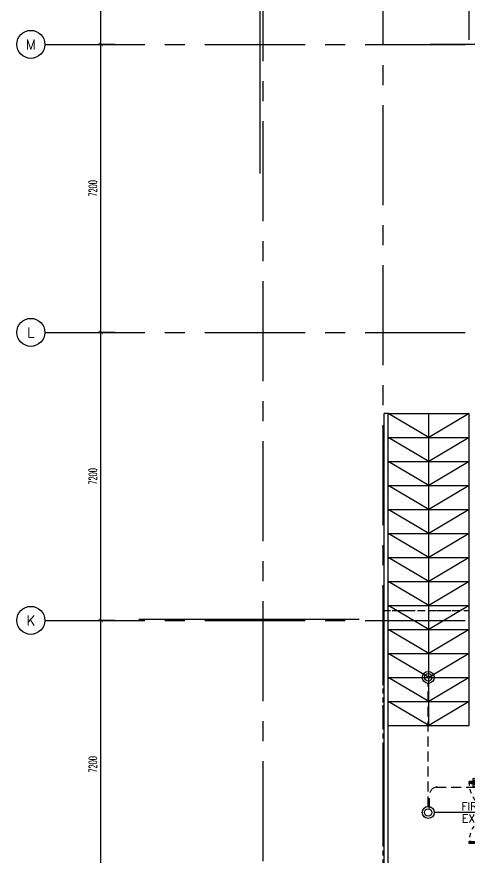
# Model space of a CAD drawing. Extents: x -10 to 91, y -4 to 87.
# Drawn here: x 1.99 to 13.29, y 52.99 to 73.99 of the extents above; entities that cross this region are included whole.
import ezdxf
from ezdxf.enums import TextEntityAlignment as Align

# ---------------------------------------------------------------- set-up
doc = ezdxf.new("R2010")
doc.units = 0
doc.header["$MEASUREMENT"] = 0
doc.header["$PDMODE"] = 3
doc.header["$PDSIZE"] = 0.1
for name, pattern in [('CENTERX2', [4, 2.5, -0.5, 0.5, -0.5]), ('HIDDEN', [0.375, 0.25, -0.125]), ('HIDDEN2', [0.1875, 0.125, -0.0625])]:
    doc.linetypes.add(name, pattern=pattern)
doc.layers.get('0').update_dxf_attribs({"linetype": 'CONTINUOUS'})
doc.layers.get('DEFPOINTS').update_dxf_attribs({"linetype": 'CONTINUOUS'})
for name, color, linetype in [('AX', 11, 'CONTINUOUS'), ('AX-CR', 11, 'CONTINUOUS'), ('AX-DIM', 11, 'CONTINUOUS'), ('AX-TXT', 4, 'CONTINUOUS'), ('AXES', 11, 'CENTERX2'), ('CANOPY-LN', 11, 'CONTINUOUS'), ('CAR-L', 11, 'CONTINUOUS'), ('DOOR', 11, 'CONTINUOUS'), ('E-HLINE', 2, 'HIDDEN'), ('E-LITE', 4, 'CONTINUOUS'), ('E-SWITCH', 4, 'CONTINUOUS'), ('Handrail', 11, 'CONTINUOUS'), ('Ramb', 11, 'CONTINUOUS'), ('RM-NAME', 11, 'CONTINUOUS'), ('WALL', 11, 'CONTINUOUS')]:
    doc.layers.add(name, color=color, linetype=linetype)
doc.styles.add('ROMANS', font='ROMANS.shx', dxfattribs={"width": 0.6})
doc.dimstyles.new('STANDARD in', dxfattribs={"dimtxt": 0.2, "dimasz": 0.1, "dimexe": 0.07, "dimexo": 0.05, "dimgap": 0.1, "dimtad": 1, "dimdec": 0, "dimlfac": 1000, "dimzin": 0, "dimdsep": 46, "dimtxsty": 'ROMANS', "dimblk": 'ARCHTICK', "dimcen": 0.05, "dimdle": 0.05, "dimclrd": 7, "dimclre": 7, "dimclrt": 2, "dimadec": 0, "dimazin": 0, "dimtfac": 1, "dimtdec": 0, "dimtmove": 2, "dimatfit": 3, "dimldrblk": 'ARCHTICK', "dimfxl": 0, "dimtolj": 1, "dimtzin": 0, "dimarcsym": 0})

# ---------------------------------------------------------------- blocks, each defined once
blk = doc.blocks.new('_ARCHTICK')
at = {"color": 0, "linetype": 'ByBlock', "const_width": 0.15}
blk.add_lwpolyline([(-0.5, -0.5), (0.5, 0.5)], dxfattribs=at)
blk = doc.blocks.new('*D134')
at = {"layer": 'AX-DIM', "color": 7, "lineweight": -2}
for p, q in [((13.244, 85.548), (88.66, 85.548)), ((13.294, 73.42), (13.294, 85.618)), ((88.61, 84.178), (88.61, 85.618))]:
    blk.add_line(p, q, dxfattribs=at)
at = {"layer": 'DEFPOINTS', "color": 0}
for p in [(88.61, 85.548), (88.61, 84.128), (13.294, 73.37)]:
    blk.add_point(p, dxfattribs=at)
at = {"layer": 'AX-DIM', "color": 7, "lineweight": -2, "xscale": 0.1, "yscale": 0.1, "zscale": 0.1, "rotation": 180}
blk.add_blockref('_ARCHTICK', (13.294, 85.548), dxfattribs=at)
at = {"layer": 'AX-DIM', "color": 7, "lineweight": -2, "xscale": 0.1, "yscale": 0.1, "zscale": 0.1}
blk.add_blockref('_ARCHTICK', (88.61, 85.548), dxfattribs=at)
at = {"layer": 'AX-DIM', "color": 2, "insert": (50.952, 85.748), "char_height": 0.2, "attachment_point": 5, "style": 'ROMANS'}
blk.add_mtext('\\A1;75316', dxfattribs=at)
blk = doc.blocks.new('*D140')
at = {"layer": 'AX-DIM', "color": 7, "lineweight": -2}
for p, q in [((8.019, 85.548), (13.344, 85.548)), ((8.069, 70.075), (8.069, 85.618)), ((13.294, 73.42), (13.294, 85.618))]:
    blk.add_line(p, q, dxfattribs=at)
at = {"layer": 'DEFPOINTS', "color": 0}
for p in [(13.294, 85.548), (13.294, 73.37), (8.069, 70.025)]:
    blk.add_point(p, dxfattribs=at)
at = {"layer": 'AX-DIM', "color": 7, "lineweight": -2, "xscale": 0.1, "yscale": 0.1, "zscale": 0.1, "rotation": 180}
blk.add_blockref('_ARCHTICK', (8.069, 85.548), dxfattribs=at)
at = {"layer": 'AX-DIM', "color": 7, "lineweight": -2, "xscale": 0.1, "yscale": 0.1, "zscale": 0.1}
blk.add_blockref('_ARCHTICK', (13.294, 85.548), dxfattribs=at)
at = {"layer": 'AX-DIM', "color": 2, "insert": (10.681, 85.748), "char_height": 0.2, "attachment_point": 5, "style": 'ROMANS'}
blk.add_mtext('\\A1;5225', dxfattribs=at)
blk = doc.blocks.new('*D137')
at = {"layer": 'AX-DIM', "color": 7, "linetype": 'ByBlock', "lineweight": -2}
for p, q in [((4.442, 75.705), (4.022, 75.705)), ((4.092, 73.255), (4.092, 75.755)), ((4.442, 73.305), (4.022, 73.305))]:
    blk.add_line(p, q, dxfattribs=at)
at = {"layer": 'DEFPOINTS', "color": 0, "linetype": 'ByBlock'}
for p in [(4.092, 75.705), (4.492, 75.705), (4.492, 73.305)]:
    blk.add_point(p, dxfattribs=at)
at = {"layer": 'AX-DIM', "color": 7, "linetype": 'ByBlock', "lineweight": -2, "xscale": 0.1, "yscale": 0.1, "zscale": 0.1}
for p, rotation in [((4.092, 75.705), 90), ((4.092, 73.305), 270)]:
    blk.add_blockref('_ARCHTICK', p, dxfattribs=dict(at, rotation=rotation))
at = {"layer": 'AX-DIM', "color": 2, "linetype": 'ByBlock', "insert": (3.892, 74.505), "char_height": 0.2, "attachment_point": 5, "rotation": 90, "style": 'ROMANS'}
blk.add_mtext('\\A1;2400', dxfattribs=at)
blk = doc.blocks.new('*D158')
at = {"layer": 'AX-DIM', "color": 7, "linetype": 'ByBlock', "lineweight": -2}
for p, q in [((4.442, 66.105), (4.022, 66.105)), ((4.092, 58.855), (4.092, 66.155)), ((4.442, 58.905), (4.022, 58.905))]:
    blk.add_line(p, q, dxfattribs=at)
at = {"layer": 'DEFPOINTS', "color": 0, "linetype": 'ByBlock'}
for p in [(4.092, 66.105), (4.492, 66.105), (4.492, 58.905)]:
    blk.add_point(p, dxfattribs=at)
at = {"layer": 'AX-DIM', "color": 7, "linetype": 'ByBlock', "lineweight": -2, "xscale": 0.1, "yscale": 0.1, "zscale": 0.1}
for p, rotation in [((4.092, 66.105), 90), ((4.092, 58.905), 270)]:
    blk.add_blockref('_ARCHTICK', p, dxfattribs=dict(at, rotation=rotation))
at = {"layer": 'AX-DIM', "color": 2, "linetype": 'ByBlock', "insert": (3.892, 62.505), "char_height": 0.2, "attachment_point": 5, "rotation": 90, "style": 'ROMANS'}
blk.add_mtext('\\A1;7200', dxfattribs=at)
blk = doc.blocks.new('*D157')
at = {"layer": 'AX-DIM', "color": 7, "linetype": 'ByBlock', "lineweight": -2}
for p, q in [((4.442, 58.905), (4.022, 58.905)), ((4.092, 51.655), (4.092, 58.955)), ((4.442, 51.705), (4.022, 51.705))]:
    blk.add_line(p, q, dxfattribs=at)
at = {"layer": 'DEFPOINTS', "color": 0, "linetype": 'ByBlock'}
for p in [(4.092, 58.905), (4.492, 58.905), (4.492, 51.705)]:
    blk.add_point(p, dxfattribs=at)
at = {"layer": 'AX-DIM', "color": 7, "linetype": 'ByBlock', "lineweight": -2, "xscale": 0.1, "yscale": 0.1, "zscale": 0.1}
for p, rotation in [((4.092, 58.905), 90), ((4.092, 51.705), 270)]:
    blk.add_blockref('_ARCHTICK', p, dxfattribs=dict(at, rotation=rotation))
at = {"layer": 'AX-DIM', "color": 2, "linetype": 'ByBlock', "insert": (3.892, 55.305), "char_height": 0.2, "attachment_point": 5, "rotation": 90, "style": 'ROMANS'}
blk.add_mtext('\\A1;7200', dxfattribs=at)
blk = doc.blocks.new('AXL')
at = {"layer": 'AX-CR'}
blk.add_circle((-350, 0), 350, dxfattribs=at)
at = {"layer": 'AX-TXT', "style": 'ROMANS'}
blk.add_attdef('AX', text='', height=250, dxfattribs=at).set_placement((-350, 0), align=Align.MIDDLE)
blk = doc.blocks.new('*D155')
at = {"layer": 'AX-DIM', "color": 7, "linetype": 'ByBlock', "lineweight": -2}
for p, q in [((4.092, 66.055), (4.092, 73.355)), ((4.442, 73.305), (4.022, 73.305)), ((4.442, 66.105), (4.022, 66.105))]:
    blk.add_line(p, q, dxfattribs=at)
at = {"layer": 'DEFPOINTS', "color": 0, "linetype": 'ByBlock'}
for p in [(4.092, 73.305), (4.492, 73.305), (4.492, 66.105)]:
    blk.add_point(p, dxfattribs=at)
at = {"layer": 'AX-DIM', "color": 7, "linetype": 'ByBlock', "lineweight": -2, "xscale": 0.1, "yscale": 0.1, "zscale": 0.1}
for p, rotation in [((4.092, 73.305), 90), ((4.092, 66.105), 270)]:
    blk.add_blockref('_ARCHTICK', p, dxfattribs=dict(at, rotation=rotation))
at = {"layer": 'AX-DIM', "color": 2, "linetype": 'ByBlock', "insert": (3.892, 69.705), "char_height": 0.2, "attachment_point": 5, "rotation": 90, "style": 'ROMANS'}
blk.add_mtext('\\A1;7200', dxfattribs=at)
blk = doc.blocks.new('A$C5C1537D1')
at = {"layer": 'DOOR', "color": 0, "linetype": 'ByBlock'}
for p, q in [((25, 900), (25, 950)), ((75, 950), (25, 950)), ((25, 950), (75, 950)), ((25, 900), (42, 900)), ((42, 900), (42, 920)), ((42, 920), (58, 920)), ((58, 900), (58, 920)), ((58, 900), (75, 900)), ((75, 900), (75, 950)), ((1509, 855), (1509, 790)), ((1518, 855), (1509, 855)), ((1518, 778), (1518, 868)), ((1525, 868), (1518, 868)), ((1518, 855), (1518, 790)), ((1525, 900), (1525, 950)), ((1525, 950), (1575, 950)), ((1575, 950), (1525, 950)), ((1542, 900), (1525, 900)), ((1542, 900), (1542, 920)), ((1558, 920), (1542, 920)), ((1558, 900), (1558, 920)), ((1575, 900), (1558, 900)), ((1575, 900), (1575, 950)), ((1575, 868), (1582, 868)), ((1582, 778), (1582, 868)), ((1582, 855), (1582, 790)), ((1582, 855), (1591, 855)), ((1591, 855), (1591, 790)), ((1518, 790), (1509, 790)), ((1525, 778), (1518, 778)), ((1575, 778), (1582, 778)), ((1582, 790), (1591, 790)), ((0, 150), (25, 150)), ((0, 0), (0, 150)), ((50, 0), (0, 0)), ((25, 200), (25, 150)), ((42, 200), (25, 200)), ((25, 150), (25, 100)), ((75, 150), (25, 150)), ((25, 100), (50, 100)), ((42, 180), (42, 200)), ((58, 180), (42, 180)), ((50, 100), (50, 0)), ((58, 200), (58, 180)), ((75, 200), (58, 200)), ((75, 150), (75, 200)), ((1525, 150), (1525, 200)), ((1525, 200), (1542, 200)), ((1525, 150), (1575, 150)), ((1542, 200), (1542, 180)), ((1542, 180), (1558, 180)), ((1575, 100), (1550, 100)), ((1550, 100), (1550, 0)), ((1550, 0), (1600, 0)), ((1558, 180), (1558, 200)), ((1558, 200), (1575, 200)), ((1575, 200), (1575, 150)), ((1575, 150), (1575, 100)), ((1600, 150), (1575, 150)), ((1600, 0), (1600, 150))]:
    blk.add_line(p, q, dxfattribs=at)
at = {"layer": 'DOOR', "linetype": 'ByBlock'}
for p, q in [((25, 200), (25, 900)), ((42, 200), (42, 900)), ((58, 200), (58, 900)), ((75, 900), (75, 200)), ((1525, 900), (1525, 200)), ((1542, 200), (1542, 900)), ((1558, 200), (1558, 900)), ((1575, 200), (1575, 900))]:
    blk.add_line(p, q, dxfattribs=at)
at = {"layer": 'DOOR', "color": 9, "linetype": 'ByBlock'}
for p, q in [((50, 0), (0, 114)), ((50, 0), (0, 40)), ((50, 0), (37, 100)), ((1550, 0), (1600, 114)), ((1550, 0), (1563, 100)), ((1550, 0), (1600, 40))]:
    blk.add_line(p, q, dxfattribs=at)
at = {"layer": 'DOOR', "color": 0, "linetype": 'ByBlock'}
for centre in [(1476, 823), (1624, 823)]:
    blk.add_circle(centre, 32.4, dxfattribs=at)
at = {"layer": 'DOOR', "linetype": 'HIDDEN', "ltscale": 0.5}
for centre, start, end in [((50, 199), 356.2751, 91.9062), ((1550, 199), 88.0938, 183.7249)]:
    blk.add_arc(centre, 752, start, end, dxfattribs=at)
at = {"layer": 'DOOR', "color": 9, "linetype": 'ByBlock'}
for centre, radius, start, end in [((50, 0), 154, 103.7142, 108.8947), ((50, 0), 134, 100.72, 111.8402), ((50, 0), 114, 102.6226, 115.9162), ((50, 0), 94.4, 90, 121.9818), ((50, 0), 74.4, 90, 132.2236), ((50, 0), 54.4, 90, 156.7926), ((50, 0), 34.4, 90, 180), ((50, 0), 14.4, 90, 180), ((1550, 0), 94.4, 58.0182, 90), ((1550, 0), 74.4, 47.7764, 90), ((1550, 0), 54.4, 23.2074, 90), ((1550, 0), 34.4, 0, 90), ((1550, 0), 14.4, 0, 90), ((1550, 0), 134, 68.1598, 79.28), ((1550, 0), 114, 64.0838, 77.3774), ((1550, 0), 154, 71.1053, 76.2858)]:
    blk.add_arc(centre, radius, start, end, dxfattribs=at)
at = {"layer": 'WALL', "linetype": 'ByBlock'}
for p, q in [((0, 150), (0, 0)), ((1600, 150), (1600, 0))]:
    blk.add_line(p, q, dxfattribs=at)

msp = doc.modelspace()

# ---------------------------------------------------------------- linework, layer by layer
at = {"layer": 'AXES'}
for p, q in [((8.1439, 28.8854), (8.1439, 86.0986)), ((11.1439, 25.2854), (11.1439, 86.0986)), ((2.6925, 73.3054), (71.7839, 73.3054)), ((14.7439, 73.3054), (12.3175, 73.3054)), ((2.6925, 66.1054), (90.1058, 66.1054)), ((2.6925, 58.9054), (71.7839, 58.9054))]:
    msp.add_line(p, q, dxfattribs=at)
at = {"layer": 'CANOPY-LN', "linetype": 'HIDDEN2'}
for p, q in [((11.1439, 51.4554), (11.1439, 59.1554)), ((11.1439, 59.1554), (13.2939, 59.1554))]:
    msp.add_line(p, q, dxfattribs=at)
at = {"layer": 'CANOPY-LN', "linetype": 'HIDDEN2', "ltscale": 1.5}
msp.add_line((11.1439, 59.1554), (13.2939, 59.1554), dxfattribs=at)
at = {"layer": 'CAR-L'}
msp.add_line((5.0426, 58.9354), (10.5426, 58.9354), dxfattribs=at)
at = {"layer": 'E-HLINE', "color": 4}
for p, q in [((12.2714, 54.2538), (12.2714, 57.3308)), ((12.4712, 54.7361), (15.5594, 54.7361)), ((12.2999, 54.2076), (12.2999, 54.5361))]:
    msp.add_line(p, q, dxfattribs=at)
msp.add_arc((12.4999, 54.5361), 0.2, 90, 180, dxfattribs=at)
at = {"layer": 'E-LITE'}
for centre, radius in [((12.2714, 57.4808), 0.15), ((12.2714, 57.4808), 0.0922), ((12.2714, 54.1038), 0.15), ((12.2714, 54.1038), 0.0922)]:
    msp.add_circle(centre, radius, dxfattribs=at)
at = {"layer": 'E-SWITCH', "color": 4}
msp.add_line((12.4212, 54.1118), (14.2554, 54.1118), dxfattribs=at)
at = {"layer": 'Handrail'}
for p, q in [((11.173, 55.0804), (11.173, 64.0804)), ((11.273, 64.0804), (11.173, 64.0804)), ((11.273, 55.0804), (11.273, 64.0804)), ((13.2939, 56.2804), (13.2939, 64.0804)), ((11.173, 50.6847), (11.173, 55.0804)), ((11.273, 50.6847), (11.273, 55.0804))]:
    msp.add_line(p, q, dxfattribs=at)
at = {"layer": 'Ramb'}
for p, q in [((11.2739, 64.0804), (13.2939, 64.0804)), ((12.2839, 63.4804), (11.2739, 64.0804)), ((12.2839, 56.2804), (12.2839, 64.0804)), ((13.2939, 64.0804), (12.2839, 63.4804)), ((11.2739, 63.4804), (13.2939, 63.4804)), ((12.2839, 62.8804), (11.2739, 63.4804)), ((13.2939, 63.4804), (12.2839, 62.8804)), ((11.2739, 62.8804), (13.2939, 62.8804)), ((12.2839, 62.2804), (11.2739, 62.8804)), ((13.2939, 62.8804), (12.2839, 62.2804)), ((11.2739, 62.2804), (13.2939, 62.2804)), ((12.2839, 61.6804), (11.2739, 62.2804)), ((13.2939, 62.2804), (12.2839, 61.6804)), ((11.2739, 61.6804), (13.2939, 61.6804)), ((12.2839, 61.0804), (11.2739, 61.6804)), ((13.2939, 61.6804), (12.2839, 61.0804)), ((11.2739, 61.0804), (13.2939, 61.0804)), ((12.2839, 60.4804), (11.2739, 61.0804)), ((13.2939, 61.0804), (12.2839, 60.4804)), ((11.2739, 60.4804), (13.2939, 60.4804)), ((12.2839, 59.8804), (11.2739, 60.4804)), ((13.2939, 60.4804), (12.2839, 59.8804)), ((11.2739, 59.8804), (13.2939, 59.8804)), ((12.2839, 59.2804), (11.2739, 59.8804)), ((13.2939, 59.8804), (12.2839, 59.2804)), ((11.2739, 59.2804), (13.2939, 59.2804)), ((12.2839, 58.6804), (11.2739, 59.2804)), ((13.2939, 59.2804), (12.2839, 58.6804)), ((11.2739, 58.6804), (13.2939, 58.6804)), ((12.2839, 58.0804), (11.2739, 58.6804)), ((13.2939, 58.6804), (12.2839, 58.0804)), ((11.2739, 58.0804), (13.2939, 58.0804)), ((12.2839, 57.4804), (11.2739, 58.0804)), ((13.2939, 58.0804), (12.2839, 57.4804)), ((11.2739, 57.4804), (13.2939, 57.4804)), ((12.2839, 56.8804), (11.2739, 57.4804)), ((13.2939, 57.4804), (12.2839, 56.8804)), ((11.2739, 56.8804), (13.2939, 56.8804)), ((12.2839, 56.2804), (11.2739, 56.8804)), ((13.2939, 56.8804), (12.2839, 56.2804)), ((11.2739, 56.2804), (13.2939, 56.2804))]:
    msp.add_line(p, q, dxfattribs=at)

# ---------------------------------------------------------------- block references
at = {"layer": 'AX', "xscale": 0.001000000047497451, "yscale": 0.0009999999892897904, "zscale": 0.001}
for p, values in [((2.6925, 73.3054), {'AX': 'M'}), ((2.6925, 66.1054), {'AX': 'L'}), ((2.6925, 58.9054), {'AX': 'K'})]:
    msp.add_blockref('AXL', p, dxfattribs=at).add_auto_attribs(values)
at = {"layer": 'DOOR', "color": 0, "xscale": 0.0009999999892897904, "yscale": 0.0009999999892897904, "zscale": 0.001, "rotation": 90}
msp.add_blockref('A$C5C1537D1', (14.2439, 53.3054), dxfattribs=at)

# ---------------------------------------------------------------- texts
at = {"layer": 'RM-NAME', "style": 'ROMANS'}
for s, p in [('FIRE', (13.3814, 54.2554)), ('EXIT', (13.3814, 53.9554))]:
    msp.add_text(s, height=0.2, dxfattribs=at).set_placement(p, align=Align.MIDDLE)

# ---------------------------------------------------------------- dimensions: what is measured, and where the dimension line sits
at = {"layer": 'AX-DIM'}
for base, p1, p2, picture, middle in [((13.2939, 85.5484), (8.0689, 70.0252), (13.2939, 73.37), '*D140', (10.6814, 85.7484)), ((88.6099, 85.5484), (13.2939, 73.37), (88.6099, 84.1284), '*D134', (50.9519, 85.7484))]:
    dim = msp.add_linear_dim(base=base, p1=p1, p2=p2, dimstyle='STANDARD in', dxfattribs=at)
    dim.commit()
    dim.dimension.update_dxf_attribs({"geometry": picture, "text_midpoint": middle})
at = {"layer": 'AX-DIM', "linetype": 'ByBlock'}
dim = msp.add_linear_dim(base=(4.0925, 75.7054), p1=(4.4925, 73.3054), p2=(4.4925, 75.7054), angle=90, dimstyle='STANDARD in', dxfattribs=at)
dim.commit()
dim.dimension.update_dxf_attribs({"geometry": '*D137', "text_midpoint": (3.8925, 74.5054)})
at = {"layer": 'AX-DIM', "color": 1, "linetype": 'ByBlock'}
for base, p1, p2, picture, middle in [((4.0925, 73.3054), (4.4925, 66.1054), (4.4925, 73.3054), '*D155', (3.8925, 69.7054)), ((4.0925, 66.1054), (4.4925, 58.9054), (4.4925, 66.1054), '*D158', (3.8925, 62.5054)), ((4.0925, 58.9054), (4.4925, 51.7054), (4.4925, 58.9054), '*D157', (3.8925, 55.3054))]:
    dim = msp.add_linear_dim(base=base, p1=p1, p2=p2, angle=90, dimstyle='STANDARD in', dxfattribs=at)
    dim.commit()
    dim.dimension.update_dxf_attribs({"geometry": picture, "text_midpoint": middle})

doc.saveas('drawing.dxf')
